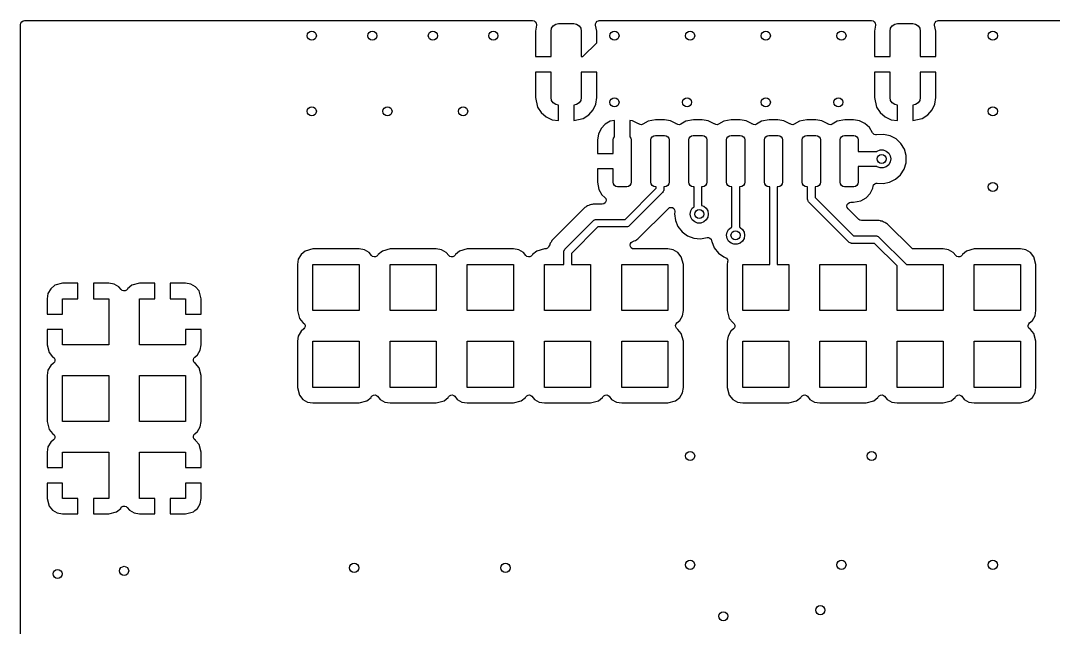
# Model space of a CAD drawing. Extents: x 5.33 to 7.67, y -5.07 to -3.13.
# Drawn here: x 5.33 to 6.673, y -3.92 to -3.13 of the extents above; entities that cross this region are included whole.
import ezdxf

# ---------------------------------------------------------------- set-up
doc = ezdxf.new("R2010")
doc.units = 0
doc.header["$MEASUREMENT"] = 0
doc.layers.add('BLACK', color=7, linetype='CONTINUOUS')

msp = doc.modelspace()

# ---------------------------------------------------------------- linework, layer by layer
at = {"layer": 'BLACK', "linetype": 'CONTINUOUS'}
for p, q in [((5.32996, -3.13496), (5.33034, -3.13305)), ((5.32996, -5.06504), (5.32996, -3.13496)), ((5.33034, -3.13305), (5.33143, -3.13143)), ((5.33143, -3.13143), (5.33305, -3.13034)), ((5.33305, -3.13034), (5.33496, -3.12996)), ((5.33496, -3.12996), (5.99587, -3.12996)), ((5.99587, -3.12996), (5.99779, -3.13034)), ((5.99779, -3.13034), (5.99941, -3.13143)), ((5.99941, -3.13143), (6.00049, -3.13305)), ((6.00082, -3.13567), (5.99968, -3.14365)), ((6.00049, -3.13305), (6.00087, -3.13496)), ((6.00087, -3.13496), (6.00082, -3.13567)), ((6.01984, -3.14354), (6.02059, -3.13978)), ((6.02059, -3.13978), (6.02273, -3.13658)), ((6.02273, -3.13658), (6.02592, -3.13445)), ((6.02592, -3.13445), (6.02969, -3.1337)), ((6.02969, -3.1337), (6.04937, -3.1337)), ((6.04937, -3.1337), (6.05314, -3.13445)), ((6.05314, -3.13445), (6.05633, -3.13658)), ((6.05633, -3.13658), (6.05846, -3.13978)), ((6.05846, -3.13978), (6.05921, -3.14354)), ((6.07769, -3.13407), (6.0784, -3.13226)), ((6.07772, -3.13602), (6.07769, -3.13407)), ((6.07938, -3.14365), (6.07772, -3.13602)), ((6.0784, -3.13226), (6.07975, -3.13085)), ((6.07975, -3.13085), (6.08154, -3.13007)), ((6.08154, -3.13007), (6.08261, -3.12996)), ((6.08261, -3.12996), (6.43682, -3.12996)), ((6.43682, -3.12996), (6.43873, -3.13034)), ((6.43873, -3.13034), (6.44035, -3.13143)), ((6.44035, -3.13143), (6.44144, -3.13305)), ((6.44177, -3.13567), (6.44062, -3.14365)), ((6.44144, -3.13305), (6.44182, -3.13496)), ((6.44182, -3.13496), (6.44177, -3.13567)), ((6.46079, -3.14354), (6.46154, -3.13978)), ((6.46154, -3.13978), (6.46367, -3.13658)), ((6.46367, -3.13658), (6.46686, -3.13445)), ((6.46686, -3.13445), (6.47063, -3.1337)), ((6.47063, -3.1337), (6.49031, -3.1337)), ((6.49031, -3.1337), (6.49408, -3.13445)), ((6.49408, -3.13445), (6.49727, -3.13658)), ((6.49727, -3.13658), (6.49941, -3.13978)), ((6.49941, -3.13978), (6.50016, -3.14354)), ((6.51863, -3.13407), (6.51934, -3.13226)), ((6.51866, -3.13602), (6.51863, -3.13407)), ((6.52032, -3.14365), (6.51866, -3.13602)), ((6.51934, -3.13226), (6.5207, -3.13085)), ((6.5207, -3.13085), (6.52249, -3.13007)), ((6.52249, -3.13007), (6.52355, -3.12996)), ((6.52355, -3.12996), (7.66504, -3.12996)), ((5.99968, -3.14365), (5.99968, -3.17681)), ((6.01984, -3.17681), (6.01984, -3.14354)), ((6.05921, -3.14354), (6.05921, -3.17681)), ((6.07938, -3.15867), (6.07938, -3.14365)), ((6.44062, -3.14365), (6.44062, -3.17681)), ((6.46079, -3.17681), (6.46079, -3.14354)), ((6.50016, -3.14354), (6.50016, -3.17681)), ((6.52032, -3.17681), (6.52032, -3.14365)), ((6.06124, -3.17681), (6.07938, -3.15867)), ((5.99968, -3.17681), (6.01984, -3.17681)), ((6.05921, -3.17681), (6.06124, -3.17681)), ((6.44062, -3.17681), (6.46079, -3.17681)), ((6.50016, -3.17681), (6.52032, -3.17681)), ((6.01984, -3.19689), (5.99968, -3.19689)), ((5.99968, -3.19689), (5.99968, -3.23005)), ((6.01984, -3.23016), (6.01984, -3.19689)), ((6.05921, -3.19689), (6.05921, -3.23016)), ((6.07938, -3.19689), (6.05921, -3.19689)), ((6.07938, -3.23005), (6.07938, -3.19689)), ((6.46079, -3.19689), (6.44062, -3.19689)), ((6.44062, -3.19689), (6.44062, -3.23005)), ((6.46079, -3.23016), (6.46079, -3.19689)), ((6.52032, -3.19689), (6.50016, -3.19689)), ((6.50016, -3.19689), (6.50016, -3.23016)), ((6.52032, -3.23005), (6.52032, -3.19689)), ((5.99968, -3.23005), (6.0024, -3.24257)), ((6.02059, -3.23392), (6.01984, -3.23016)), ((6.02273, -3.23712), (6.02059, -3.23392)), ((6.02592, -3.23925), (6.02273, -3.23712)), ((6.05633, -3.23712), (6.05314, -3.23925)), ((6.05846, -3.23392), (6.05633, -3.23712)), ((6.05921, -3.23016), (6.05846, -3.23392)), ((6.07816, -3.23854), (6.07938, -3.23005)), ((6.44062, -3.23005), (6.44334, -3.24257)), ((6.46154, -3.23392), (6.46079, -3.23016)), ((6.46367, -3.23712), (6.46154, -3.23392)), ((6.46686, -3.23925), (6.46367, -3.23712)), ((6.49727, -3.23712), (6.49408, -3.23925)), ((6.49941, -3.23392), (6.49727, -3.23712)), ((6.50016, -3.23016), (6.49941, -3.23392)), ((6.5191, -3.23854), (6.52032, -3.23005)), ((6.0024, -3.24257), (6.00703, -3.24977)), ((6.00703, -3.24977), (6.01351, -3.25539)), ((6.02949, -3.23996), (6.02592, -3.23925)), ((6.02949, -3.26012), (6.02949, -3.23996)), ((6.05314, -3.23925), (6.04957, -3.23996)), ((6.04957, -3.23996), (6.04957, -3.2601)), ((6.06899, -3.25281), (6.0746, -3.24633)), ((6.0746, -3.24633), (6.07816, -3.23854)), ((6.44334, -3.24257), (6.44798, -3.24977)), ((6.44798, -3.24977), (6.45445, -3.25539)), ((6.47043, -3.23996), (6.46686, -3.23925)), ((6.47043, -3.26012), (6.47043, -3.23996)), ((6.49408, -3.23925), (6.49051, -3.23996)), ((6.49051, -3.23996), (6.49051, -3.2601)), ((6.50993, -3.25281), (6.51554, -3.24633)), ((6.51554, -3.24633), (6.5191, -3.23854)), ((6.01351, -3.25539), (6.0213, -3.25895)), ((6.0213, -3.25895), (6.02949, -3.26012)), ((6.04957, -3.2601), (6.06178, -3.25744)), ((6.06178, -3.25744), (6.06899, -3.25281)), ((6.09697, -3.26099), (6.09021, -3.26489)), ((6.10232, -3.25998), (6.09697, -3.26099)), ((6.10232, -3.28107), (6.10232, -3.25998)), ((6.12591, -3.26035), (6.1224, -3.25982)), ((6.1224, -3.25982), (6.1224, -3.28107)), ((6.13294, -3.26373), (6.12591, -3.26035)), ((6.13349, -3.26425), (6.13294, -3.26373)), ((6.14618, -3.26099), (6.13939, -3.26491)), ((6.15574, -3.25918), (6.14618, -3.26099)), ((6.16741, -3.25918), (6.15574, -3.25918)), ((6.17512, -3.26035), (6.16741, -3.25918)), ((6.18215, -3.26373), (6.17512, -3.26035)), ((6.18271, -3.26425), (6.18215, -3.26373)), ((6.19539, -3.26099), (6.18861, -3.26491)), ((6.20495, -3.25918), (6.19539, -3.26099)), ((6.21662, -3.25918), (6.20495, -3.25918)), ((6.22434, -3.26035), (6.21662, -3.25918)), ((6.23136, -3.26373), (6.22434, -3.26035)), ((6.23192, -3.26425), (6.23136, -3.26373)), ((6.2446, -3.26099), (6.23782, -3.26491)), ((6.25416, -3.25918), (6.2446, -3.26099)), ((6.26584, -3.25918), (6.25416, -3.25918)), ((6.27355, -3.26035), (6.26584, -3.25918)), ((6.28057, -3.26373), (6.27355, -3.26035)), ((6.28113, -3.26425), (6.28057, -3.26373)), ((6.29382, -3.26099), (6.28703, -3.26491)), ((6.30338, -3.25918), (6.29382, -3.26099)), ((6.31505, -3.25918), (6.30338, -3.25918)), ((6.32276, -3.26035), (6.31505, -3.25918)), ((6.32979, -3.26373), (6.32276, -3.26035)), ((6.33034, -3.26425), (6.32979, -3.26373)), ((6.34303, -3.26099), (6.33624, -3.26491)), ((6.35259, -3.25918), (6.34303, -3.26099)), ((6.36426, -3.25918), (6.35259, -3.25918)), ((6.37197, -3.26035), (6.36426, -3.25918)), ((6.379, -3.26373), (6.37197, -3.26035)), ((6.37956, -3.26425), (6.379, -3.26373)), ((6.39224, -3.26099), (6.38546, -3.26491)), ((6.4018, -3.25918), (6.39224, -3.26099)), ((6.41347, -3.25918), (6.4018, -3.25918)), ((6.42119, -3.26035), (6.41347, -3.25918)), ((6.42821, -3.26373), (6.42119, -3.26035)), ((6.43393, -3.26903), (6.42821, -3.26373)), ((6.45445, -3.25539), (6.46225, -3.25895)), ((6.46225, -3.25895), (6.47043, -3.26012)), ((6.49051, -3.2601), (6.50272, -3.25744)), ((6.50272, -3.25744), (6.50993, -3.25281)), ((6.08491, -3.27061), (6.08153, -3.27763)), ((6.09021, -3.26489), (6.08491, -3.27061)), ((6.13385, -3.26455), (6.13349, -3.26425)), ((6.1356, -3.26541), (6.13385, -3.26455)), ((6.13755, -3.26554), (6.1356, -3.26541)), ((6.13939, -3.26491), (6.13755, -3.26554)), ((6.18306, -3.26455), (6.18271, -3.26425)), ((6.18481, -3.26541), (6.18306, -3.26455)), ((6.18676, -3.26554), (6.18481, -3.26541)), ((6.18861, -3.26491), (6.18676, -3.26554)), ((6.23227, -3.26455), (6.23192, -3.26425)), ((6.23402, -3.26541), (6.23227, -3.26455)), ((6.23597, -3.26554), (6.23402, -3.26541)), ((6.23782, -3.26491), (6.23597, -3.26554)), ((6.28149, -3.26455), (6.28113, -3.26425)), ((6.28324, -3.26541), (6.28149, -3.26455)), ((6.28518, -3.26554), (6.28324, -3.26541)), ((6.28703, -3.26491), (6.28518, -3.26554)), ((6.3307, -3.26455), (6.33034, -3.26425)), ((6.33245, -3.26541), (6.3307, -3.26455)), ((6.3344, -3.26554), (6.33245, -3.26541)), ((6.33624, -3.26491), (6.3344, -3.26554)), ((6.37991, -3.26455), (6.37956, -3.26425)), ((6.38166, -3.26541), (6.37991, -3.26455)), ((6.38361, -3.26554), (6.38166, -3.26541)), ((6.38546, -3.26491), (6.38361, -3.26554)), ((6.43807, -3.27621), (6.43393, -3.26903)), ((6.43867, -3.27703), (6.43807, -3.27621)), ((6.44022, -3.27821), (6.43867, -3.27703)), ((6.08153, -3.27763), (6.08036, -3.28535)), ((6.08036, -3.28535), (6.08036, -3.3028)), ((6.10055, -3.28528), (6.101, -3.28302)), ((6.10055, -3.3028), (6.10055, -3.28528)), ((6.101, -3.28302), (6.10228, -3.2811)), ((6.10228, -3.2811), (6.10232, -3.28107)), ((6.1224, -3.28107), (6.12244, -3.2811)), ((6.12244, -3.2811), (6.12372, -3.28302)), ((6.12372, -3.28302), (6.12417, -3.28528)), ((6.12417, -3.28528), (6.12417, -3.34039)), ((6.14976, -3.28528), (6.15021, -3.28302)), ((6.14976, -3.34039), (6.14976, -3.28528)), ((6.15021, -3.28302), (6.15149, -3.2811)), ((6.15149, -3.2811), (6.15341, -3.27982)), ((6.15341, -3.27982), (6.15567, -3.27937)), ((6.15567, -3.27937), (6.16748, -3.27937)), ((6.16748, -3.27937), (6.16974, -3.27982)), ((6.16974, -3.27982), (6.17166, -3.2811)), ((6.17166, -3.2811), (6.17294, -3.28302)), ((6.17294, -3.28302), (6.17339, -3.28528)), ((6.17339, -3.28528), (6.17339, -3.34039)), ((6.19898, -3.28528), (6.19943, -3.28302)), ((6.19898, -3.34039), (6.19898, -3.28528)), ((6.19943, -3.28302), (6.20071, -3.2811)), ((6.20071, -3.2811), (6.20262, -3.27982)), ((6.20262, -3.27982), (6.20488, -3.27937)), ((6.20488, -3.27937), (6.21669, -3.27937)), ((6.21669, -3.27937), (6.21895, -3.27982)), ((6.21895, -3.27982), (6.22087, -3.2811)), ((6.22087, -3.2811), (6.22215, -3.28302)), ((6.22215, -3.28302), (6.2226, -3.28528)), ((6.2226, -3.28528), (6.2226, -3.34039)), ((6.24819, -3.28528), (6.24864, -3.28302)), ((6.24819, -3.34039), (6.24819, -3.28528)), ((6.24864, -3.28302), (6.24992, -3.2811)), ((6.24992, -3.2811), (6.25183, -3.27982)), ((6.25183, -3.27982), (6.25409, -3.27937)), ((6.25409, -3.27937), (6.26591, -3.27937)), ((6.26591, -3.27937), (6.26817, -3.27982)), ((6.26817, -3.27982), (6.27008, -3.2811)), ((6.27008, -3.2811), (6.27136, -3.28302)), ((6.27136, -3.28302), (6.27181, -3.28528)), ((6.27181, -3.28528), (6.27181, -3.34039)), ((6.2974, -3.28528), (6.29785, -3.28302)), ((6.2974, -3.34039), (6.2974, -3.28528)), ((6.29785, -3.28302), (6.29913, -3.2811)), ((6.29913, -3.2811), (6.30105, -3.27982)), ((6.30105, -3.27982), (6.30331, -3.27937)), ((6.30331, -3.27937), (6.31512, -3.27937)), ((6.31512, -3.27937), (6.31738, -3.27982)), ((6.31738, -3.27982), (6.31929, -3.2811)), ((6.31929, -3.2811), (6.32057, -3.28302)), ((6.32057, -3.28302), (6.32102, -3.28528)), ((6.32102, -3.28528), (6.32102, -3.34039)), ((6.34661, -3.28528), (6.34706, -3.28302)), ((6.34661, -3.34039), (6.34661, -3.28528)), ((6.34706, -3.28302), (6.34834, -3.2811)), ((6.34834, -3.2811), (6.35026, -3.27982)), ((6.35026, -3.27982), (6.35252, -3.27937)), ((6.35252, -3.27937), (6.36433, -3.27937)), ((6.36433, -3.27937), (6.36659, -3.27982)), ((6.36659, -3.27982), (6.36851, -3.2811)), ((6.36851, -3.2811), (6.36979, -3.28302)), ((6.36979, -3.28302), (6.37024, -3.28528)), ((6.37024, -3.28528), (6.37024, -3.34039)), ((6.39583, -3.28528), (6.39628, -3.28302)), ((6.39583, -3.34039), (6.39583, -3.28528)), ((6.39628, -3.28302), (6.39756, -3.2811)), ((6.39756, -3.2811), (6.39947, -3.27982)), ((6.39947, -3.27982), (6.40173, -3.27937)), ((6.40173, -3.27937), (6.41354, -3.27937)), ((6.41354, -3.27937), (6.4158, -3.27982)), ((6.4158, -3.27982), (6.41772, -3.2811)), ((6.41772, -3.2811), (6.419, -3.28302)), ((6.419, -3.28302), (6.41945, -3.28528)), ((6.41945, -3.28528), (6.41945, -3.30016)), ((6.44211, -3.2787), (6.44022, -3.27821)), ((6.44298, -3.27858), (6.44211, -3.2787)), ((6.45235, -3.27802), (6.44298, -3.27861)), ((6.44298, -3.27861), (6.44298, -3.27858)), ((6.46086, -3.27983), (6.45235, -3.27802)), ((6.46858, -3.28386), (6.46086, -3.27983)), ((6.47492, -3.28982), (6.46858, -3.28386)), ((6.47943, -3.29726), (6.47492, -3.28982)), ((6.08036, -3.3028), (6.10055, -3.3028)), ((6.41945, -3.30016), (6.44363, -3.30016)), ((6.44363, -3.30016), (6.44409, -3.29977)), ((6.44409, -3.29977), (6.44795, -3.29837)), ((6.44795, -3.29837), (6.45205, -3.29837)), ((6.45205, -3.29837), (6.45591, -3.29977)), ((6.45591, -3.29977), (6.45905, -3.30241)), ((6.45905, -3.30241), (6.4611, -3.30596)), ((6.48177, -3.30565), (6.47943, -3.29726)), ((6.45905, -3.31759), (6.45591, -3.32023)), ((6.4611, -3.31404), (6.45905, -3.31759)), ((6.4611, -3.30596), (6.46181, -3.31)), ((6.46181, -3.31), (6.4611, -3.31404)), ((6.47916, -3.32335), (6.48168, -3.31502)), ((6.48168, -3.31502), (6.48177, -3.30565)), ((6.10055, -3.32287), (6.08036, -3.32287)), ((6.08036, -3.32287), (6.08036, -3.34032)), ((6.10055, -3.34039), (6.10055, -3.32287)), ((6.44363, -3.31984), (6.41945, -3.31984)), ((6.41945, -3.31984), (6.41945, -3.34039)), ((6.44409, -3.32023), (6.44363, -3.31984)), ((6.44795, -3.32163), (6.44409, -3.32023)), ((6.45205, -3.32163), (6.44795, -3.32163)), ((6.45591, -3.32023), (6.45205, -3.32163)), ((6.46803, -3.33652), (6.4745, -3.3307)), ((6.4745, -3.3307), (6.47916, -3.32335)), ((6.08036, -3.34032), (6.08217, -3.34988)), ((6.101, -3.34265), (6.10055, -3.34039)), ((6.10228, -3.34457), (6.101, -3.34265)), ((6.1042, -3.34585), (6.10228, -3.34457)), ((6.12244, -3.34457), (6.12053, -3.34585)), ((6.12372, -3.34265), (6.12244, -3.34457)), ((6.12417, -3.34039), (6.12372, -3.34265)), ((6.15021, -3.34265), (6.14976, -3.34039)), ((6.15149, -3.34457), (6.15021, -3.34265)), ((6.15341, -3.34585), (6.15149, -3.34457)), ((6.17166, -3.34457), (6.16974, -3.34585)), ((6.17294, -3.34265), (6.17166, -3.34457)), ((6.17339, -3.34039), (6.17294, -3.34265)), ((6.19943, -3.34265), (6.19898, -3.34039)), ((6.20071, -3.34457), (6.19943, -3.34265)), ((6.20262, -3.34585), (6.20071, -3.34457)), ((6.22087, -3.34457), (6.21895, -3.34585)), ((6.22215, -3.34265), (6.22087, -3.34457)), ((6.2226, -3.34039), (6.22215, -3.34265)), ((6.24864, -3.34265), (6.24819, -3.34039)), ((6.24992, -3.34457), (6.24864, -3.34265)), ((6.25183, -3.34585), (6.24992, -3.34457)), ((6.27008, -3.34457), (6.26817, -3.34585)), ((6.27136, -3.34265), (6.27008, -3.34457)), ((6.27181, -3.34039), (6.27136, -3.34265)), ((6.29785, -3.34265), (6.2974, -3.34039)), ((6.29913, -3.34457), (6.29785, -3.34265)), ((6.30105, -3.34585), (6.29913, -3.34457)), ((6.31929, -3.34457), (6.31738, -3.34585)), ((6.32057, -3.34265), (6.31929, -3.34457)), ((6.32102, -3.34039), (6.32057, -3.34265)), ((6.34706, -3.34265), (6.34661, -3.34039)), ((6.34834, -3.34457), (6.34706, -3.34265)), ((6.35026, -3.34585), (6.34834, -3.34457)), ((6.36851, -3.34457), (6.36659, -3.34585)), ((6.36979, -3.34265), (6.36851, -3.34457)), ((6.37024, -3.34039), (6.36979, -3.34265)), ((6.39628, -3.34265), (6.39583, -3.34039)), ((6.39756, -3.34457), (6.39628, -3.34265)), ((6.39947, -3.34585), (6.39756, -3.34457)), ((6.41772, -3.34457), (6.4158, -3.34585)), ((6.419, -3.34265), (6.41772, -3.34457)), ((6.41945, -3.34039), (6.419, -3.34265)), ((6.43883, -3.34564), (6.4395, -3.3438)), ((6.4395, -3.3438), (6.44081, -3.34236)), ((6.44081, -3.34236), (6.44258, -3.34153)), ((6.44258, -3.34153), (6.4442, -3.3414)), ((6.4442, -3.3414), (6.45168, -3.34203)), ((6.45168, -3.34203), (6.46023, -3.3404)), ((6.46023, -3.3404), (6.46803, -3.33652)), ((6.08217, -3.34988), (6.08607, -3.35664)), ((6.08607, -3.35664), (6.08986, -3.36015)), ((6.10646, -3.3463), (6.1042, -3.34585)), ((6.11827, -3.3463), (6.10646, -3.3463)), ((6.11607, -3.38878), (6.15665, -3.3482)), ((6.12053, -3.34585), (6.11827, -3.3463)), ((6.16505, -3.35372), (6.12159, -3.39718)), ((6.15567, -3.3463), (6.15341, -3.34585)), ((6.15665, -3.3463), (6.15567, -3.3463)), ((6.15665, -3.3482), (6.15665, -3.3463)), ((6.16564, -3.35265), (6.16505, -3.35372)), ((6.16629, -3.35163), (6.16564, -3.35265)), ((6.16633, -3.35138), (6.16629, -3.35163)), ((6.16638, -3.35128), (6.16633, -3.35138)), ((6.1665, -3.35024), (6.16637, -3.3511)), ((6.16637, -3.3511), (6.16638, -3.35128)), ((6.16748, -3.3463), (6.1665, -3.3463)), ((6.1665, -3.3463), (6.1665, -3.35024)), ((6.16974, -3.34585), (6.16748, -3.3463)), ((6.20488, -3.3463), (6.20262, -3.34585)), ((6.20587, -3.3463), (6.20488, -3.3463)), ((6.20587, -3.37235), (6.20587, -3.3463)), ((6.21669, -3.3463), (6.21571, -3.3463)), ((6.21571, -3.3463), (6.21571, -3.37064)), ((6.21895, -3.34585), (6.21669, -3.3463)), ((6.25409, -3.3463), (6.25183, -3.34585)), ((6.25508, -3.3463), (6.25409, -3.3463)), ((6.25508, -3.3988), (6.25508, -3.3463)), ((6.26591, -3.3463), (6.26492, -3.3463)), ((6.26492, -3.3463), (6.26492, -3.39892)), ((6.26817, -3.34585), (6.26591, -3.3463)), ((6.30331, -3.3463), (6.30105, -3.34585)), ((6.30429, -3.3463), (6.30331, -3.3463)), ((6.30429, -3.44756), (6.30429, -3.3463)), ((6.31512, -3.3463), (6.31413, -3.3463)), ((6.31413, -3.3463), (6.31413, -3.44756)), ((6.31738, -3.34585), (6.31512, -3.3463)), ((6.35252, -3.3463), (6.35026, -3.34585)), ((6.3535, -3.3463), (6.35252, -3.3463)), ((6.3535, -3.36236), (6.3535, -3.3463)), ((6.36433, -3.3463), (6.36335, -3.3463)), ((6.36335, -3.3463), (6.36335, -3.36032)), ((6.36659, -3.34585), (6.36433, -3.3463)), ((6.40173, -3.3463), (6.39947, -3.34585)), ((6.41354, -3.3463), (6.40173, -3.3463)), ((6.4158, -3.34585), (6.41354, -3.3463)), ((6.42979, -3.36078), (6.43509, -3.35506)), ((6.43509, -3.35506), (6.43847, -3.34804)), ((6.43847, -3.34804), (6.43883, -3.34564)), ((6.0673, -3.37125), (6.06602, -3.37219)), ((6.06881, -3.37076), (6.0673, -3.37125)), ((6.06954, -3.37046), (6.06881, -3.37076)), ((6.07096, -3.36974), (6.06954, -3.37046)), ((6.07253, -3.36949), (6.07096, -3.36974)), ((6.07329, -3.36931), (6.07253, -3.36949)), ((6.0748, -3.36882), (6.07329, -3.36931)), ((6.08646, -3.36882), (6.0748, -3.36882)), ((6.08855, -3.36836), (6.08646, -3.36882)), ((6.09013, -3.36722), (6.08855, -3.36836)), ((6.08986, -3.36015), (6.09101, -3.36173)), ((6.09115, -3.36556), (6.09013, -3.36722)), ((6.09101, -3.36173), (6.09146, -3.36363)), ((6.09146, -3.36363), (6.09115, -3.36556)), ((6.21571, -3.37064), (6.2185, -3.37166)), ((6.35385, -3.36353), (6.3535, -3.36236)), ((6.3541, -3.36471), (6.35385, -3.36353)), ((6.35425, -3.36491), (6.3541, -3.36471)), ((6.35428, -3.36502), (6.35425, -3.36491)), ((6.35442, -3.36514), (6.35428, -3.36502)), ((6.35495, -3.36584), (6.35442, -3.36514)), ((6.40778, -3.41868), (6.35495, -3.36584)), ((6.36335, -3.36032), (6.4133, -3.41028)), ((6.40481, -3.37149), (6.40519, -3.36957)), ((6.40519, -3.3734), (6.40481, -3.37149)), ((6.40519, -3.36957), (6.40627, -3.36795)), ((6.40627, -3.36795), (6.40789, -3.36687)), ((6.40789, -3.36687), (6.40981, -3.36649)), ((6.40981, -3.36649), (6.41347, -3.36649)), ((6.41347, -3.36649), (6.42303, -3.36468)), ((6.42303, -3.36468), (6.42979, -3.36078)), ((6.06393, -3.37332), (6.02096, -3.41629)), ((6.06535, -3.3726), (6.06393, -3.37332)), ((6.06602, -3.37219), (6.06535, -3.3726)), ((6.13292, -3.41408), (6.17245, -3.37455)), ((6.17245, -3.37455), (6.17407, -3.37346)), ((6.17407, -3.37346), (6.17599, -3.37308)), ((6.17599, -3.37308), (6.1779, -3.37346)), ((6.1779, -3.37346), (6.17952, -3.37455)), ((6.17952, -3.37455), (6.18061, -3.37617)), ((6.18093, -3.37881), (6.18053, -3.38155)), ((6.18053, -3.38155), (6.18162, -3.39019)), ((6.18061, -3.37617), (6.18099, -3.37808)), ((6.18099, -3.37808), (6.18093, -3.37881)), ((6.20079, -3.38189), (6.2015, -3.37785)), ((6.2015, -3.38593), (6.20079, -3.38189)), ((6.2015, -3.37785), (6.20355, -3.3743)), ((6.20355, -3.3743), (6.20587, -3.37235)), ((6.2185, -3.37166), (6.22165, -3.3743)), ((6.22165, -3.3743), (6.2237, -3.37785)), ((6.2237, -3.37785), (6.22441, -3.38189)), ((6.22441, -3.38189), (6.2237, -3.38593)), ((6.40627, -3.37502), (6.40519, -3.3734)), ((6.4201, -3.38885), (6.40627, -3.37502)), ((6.03786, -3.42762), (6.07526, -3.39022)), ((6.07526, -3.39022), (6.07596, -3.3897)), ((6.07596, -3.3897), (6.07608, -3.38956)), ((6.07608, -3.38956), (6.07619, -3.38953)), ((6.07619, -3.38953), (6.07639, -3.38938)), ((6.07639, -3.38938), (6.07758, -3.38912)), ((6.07758, -3.38912), (6.07874, -3.38878)), ((6.07874, -3.38878), (6.11607, -3.38878)), ((6.11927, -3.39828), (6.11811, -3.39862)), ((6.12046, -3.39803), (6.11927, -3.39828)), ((6.12066, -3.39787), (6.12046, -3.39803)), ((6.12077, -3.39784), (6.12066, -3.39787)), ((6.12089, -3.3977), (6.12077, -3.39784)), ((6.12159, -3.39718), (6.12089, -3.3977)), ((6.18162, -3.39019), (6.18499, -3.39821)), ((6.18499, -3.39821), (6.1904, -3.40504)), ((6.20355, -3.38948), (6.2015, -3.38593)), ((6.20669, -3.39212), (6.20355, -3.38948)), ((6.21055, -3.39352), (6.20669, -3.39212)), ((6.21465, -3.39352), (6.21055, -3.39352)), ((6.2185, -3.39212), (6.21465, -3.39352)), ((6.22165, -3.38948), (6.2185, -3.39212)), ((6.2237, -3.38593), (6.22165, -3.38948)), ((6.42172, -3.38993), (6.4201, -3.38885)), ((6.42364, -3.39031), (6.42172, -3.38993)), ((6.4467, -3.39031), (6.42364, -3.39031)), ((6.44821, -3.39081), (6.4467, -3.39031)), ((6.44897, -3.39099), (6.44821, -3.39081)), ((6.45054, -3.39124), (6.44897, -3.39099)), ((6.45196, -3.39196), (6.45054, -3.39124)), ((6.45268, -3.39226), (6.45196, -3.39196)), ((6.45419, -3.39275), (6.45268, -3.39226)), ((6.45548, -3.39368), (6.45419, -3.39275)), ((6.45615, -3.39409), (6.45548, -3.39368)), ((6.45756, -3.39482), (6.45615, -3.39409)), ((6.48857, -3.42583), (6.45756, -3.39482)), ((6.08078, -3.39862), (6.04626, -3.43314)), ((6.11811, -3.39862), (6.08078, -3.39862)), ((6.1904, -3.40504), (6.19744, -3.41015)), ((6.19744, -3.41015), (6.2056, -3.41319)), ((6.24803, -3.40945), (6.24874, -3.40541)), ((6.24874, -3.41349), (6.24803, -3.40945)), ((6.24874, -3.40541), (6.25079, -3.40186)), ((6.25079, -3.40186), (6.25394, -3.39922)), ((6.25394, -3.39922), (6.25508, -3.3988)), ((6.26492, -3.39892), (6.26575, -3.39922)), ((6.26575, -3.39922), (6.26889, -3.40186)), ((6.26889, -3.40186), (6.27094, -3.40541)), ((6.27094, -3.40541), (6.27165, -3.40945)), ((6.27165, -3.40945), (6.27094, -3.41349)), ((6.4133, -3.41028), (6.44276, -3.41028)), ((6.44276, -3.41028), (6.44362, -3.4104)), ((6.44362, -3.4104), (6.4438, -3.41039)), ((6.4438, -3.41039), (6.4439, -3.41044)), ((6.4439, -3.41044), (6.44415, -3.41048)), ((6.44415, -3.41048), (6.44517, -3.41114)), ((6.44517, -3.41114), (6.44624, -3.41172)), ((6.44624, -3.41172), (6.48208, -3.44756)), ((6.01674, -3.4249), (6.01542, -3.42633)), ((6.01719, -3.42369), (6.01674, -3.4249)), ((6.0181, -3.4219), (6.01719, -3.42369)), ((6.0184, -3.42118), (6.0181, -3.4219)), ((6.01889, -3.41967), (6.0184, -3.42118)), ((6.01983, -3.41838), (6.01889, -3.41967)), ((6.02024, -3.41771), (6.01983, -3.41838)), ((6.02096, -3.41629), (6.02024, -3.41771)), ((6.12282, -3.42229), (6.1232, -3.42038)), ((6.1232, -3.4242), (6.12282, -3.42229)), ((6.1232, -3.42038), (6.12429, -3.41875)), ((6.12429, -3.42583), (6.1232, -3.4242)), ((6.12429, -3.41875), (6.12555, -3.41783)), ((6.12555, -3.41783), (6.12731, -3.41694)), ((6.12731, -3.41694), (6.12804, -3.41664)), ((6.12804, -3.41664), (6.12955, -3.41615)), ((6.12955, -3.41615), (6.13083, -3.41521)), ((6.13083, -3.41521), (6.1315, -3.4148)), ((6.1315, -3.4148), (6.13292, -3.41408)), ((6.2056, -3.41319), (6.21428, -3.41392)), ((6.21428, -3.41392), (6.22282, -3.41229)), ((6.22282, -3.41229), (6.22477, -3.4123)), ((6.22477, -3.4123), (6.22657, -3.41306)), ((6.22657, -3.41306), (6.22793, -3.41445)), ((6.22793, -3.41445), (6.22867, -3.41626)), ((6.22867, -3.41626), (6.22872, -3.41657)), ((6.22872, -3.41657), (6.22886, -3.41775)), ((6.22886, -3.41775), (6.23224, -3.42577)), ((6.25079, -3.41704), (6.24874, -3.41349)), ((6.25394, -3.41968), (6.25079, -3.41704)), ((6.25779, -3.42108), (6.25394, -3.41968)), ((6.26189, -3.42108), (6.25779, -3.42108)), ((6.26575, -3.41968), (6.26189, -3.42108)), ((6.26889, -3.41704), (6.26575, -3.41968)), ((6.27094, -3.41349), (6.26889, -3.41704)), ((6.40884, -3.41926), (6.40778, -3.41868)), ((6.40986, -3.41992), (6.40884, -3.41926)), ((6.41011, -3.41995), (6.40986, -3.41992)), ((6.41021, -3.42001), (6.41011, -3.41995)), ((6.41039, -3.41999), (6.41021, -3.42001)), ((6.41126, -3.42012), (6.41039, -3.41999)), ((6.44072, -3.42012), (6.41126, -3.42012)), ((6.47, -3.4494), (6.44072, -3.42012)), ((5.69463, -3.43453), (5.69111, -3.44063)), ((5.70002, -3.43001), (5.69463, -3.43453)), ((5.71016, -3.42729), (5.70002, -3.43001)), ((5.77015, -3.42729), (5.71016, -3.42729)), ((5.77709, -3.42851), (5.77015, -3.42729)), ((5.78319, -3.43203), (5.77709, -3.42851)), ((5.78646, -3.43594), (5.78319, -3.43203)), ((5.78779, -3.43705), (5.78646, -3.43594)), ((5.78964, -3.43768), (5.78779, -3.43705)), ((5.79159, -3.43755), (5.78964, -3.43768)), ((5.79334, -3.43669), (5.79159, -3.43755)), ((5.79462, -3.43522), (5.79334, -3.43669)), ((5.79502, -3.43453), (5.79462, -3.43522)), ((5.80042, -3.43001), (5.79502, -3.43453)), ((5.81056, -3.42729), (5.80042, -3.43001)), ((5.87055, -3.42729), (5.81056, -3.42729)), ((5.87748, -3.42851), (5.87055, -3.42729)), ((5.88358, -3.43203), (5.87748, -3.42851)), ((5.88686, -3.43594), (5.88358, -3.43203)), ((5.88819, -3.43705), (5.88686, -3.43594)), ((5.89003, -3.43768), (5.88819, -3.43705)), ((5.89198, -3.43755), (5.89003, -3.43768)), ((5.89373, -3.43669), (5.89198, -3.43755)), ((5.89502, -3.43522), (5.89373, -3.43669)), ((5.89542, -3.43453), (5.89502, -3.43522)), ((5.90081, -3.43001), (5.89542, -3.43453)), ((5.91095, -3.42729), (5.90081, -3.43001)), ((5.97094, -3.42729), (5.91095, -3.42729)), ((5.97788, -3.42851), (5.97094, -3.42729)), ((5.98397, -3.43203), (5.97788, -3.42851)), ((5.98725, -3.43594), (5.98397, -3.43203)), ((5.98858, -3.43705), (5.98725, -3.43594)), ((5.99043, -3.43768), (5.98858, -3.43705)), ((5.99238, -3.43755), (5.99043, -3.43768)), ((5.99412, -3.43669), (5.99238, -3.43755)), ((5.99541, -3.43522), (5.99412, -3.43669)), ((5.99581, -3.43453), (5.99541, -3.43522)), ((6.0012, -3.43001), (5.99581, -3.43453)), ((6.01134, -3.42729), (6.0012, -3.43001)), ((6.01248, -3.42729), (6.01134, -3.42729)), ((6.01365, -3.42715), (6.01248, -3.42729)), ((6.01542, -3.42633), (6.01365, -3.42715)), ((6.03642, -3.4311), (6.03654, -3.43023)), ((6.03642, -3.44756), (6.03642, -3.4311)), ((6.03653, -3.43005), (6.03658, -3.42996)), ((6.03654, -3.43023), (6.03653, -3.43005)), ((6.03658, -3.42996), (6.03662, -3.4297)), ((6.03662, -3.4297), (6.03728, -3.42869)), ((6.03728, -3.42869), (6.03786, -3.42762)), ((6.04626, -3.43314), (6.04626, -3.44756)), ((6.12591, -3.42691), (6.12429, -3.42583)), ((6.12782, -3.42729), (6.12591, -3.42691)), ((6.17173, -3.42729), (6.12782, -3.42729)), ((6.17866, -3.42851), (6.17173, -3.42729)), ((6.18476, -3.43203), (6.17866, -3.42851)), ((6.18928, -3.43742), (6.18476, -3.43203)), ((6.192, -3.44756), (6.18928, -3.43742)), ((6.23224, -3.42577), (6.23765, -3.4326)), ((6.23765, -3.4326), (6.24469, -3.43771)), ((6.24469, -3.43771), (6.24641, -3.43835)), ((6.24641, -3.43835), (6.24807, -3.43938)), ((6.49019, -3.42691), (6.48857, -3.42583)), ((6.49211, -3.42729), (6.49019, -3.42691)), ((6.53, -3.42729), (6.49211, -3.42729)), ((6.53693, -3.42851), (6.53, -3.42729)), ((6.54303, -3.43203), (6.53693, -3.42851)), ((6.54631, -3.43594), (6.54303, -3.43203)), ((6.54764, -3.43705), (6.54631, -3.43594)), ((6.54948, -3.43768), (6.54764, -3.43705)), ((6.55143, -3.43755), (6.54948, -3.43768)), ((6.55318, -3.43669), (6.55143, -3.43755)), ((6.55447, -3.43522), (6.55318, -3.43669)), ((6.55487, -3.43453), (6.55447, -3.43522)), ((6.56026, -3.43001), (6.55487, -3.43453)), ((6.5704, -3.42729), (6.56026, -3.43001)), ((6.63039, -3.42729), (6.5704, -3.42729)), ((6.63733, -3.42851), (6.63039, -3.42729)), ((6.64342, -3.43203), (6.63733, -3.42851)), ((6.64795, -3.43742), (6.64342, -3.43203)), ((6.65066, -3.44756), (6.64795, -3.43742)), ((5.69111, -3.44063), (5.68989, -3.44756)), ((5.68989, -3.44756), (5.68989, -3.50755)), ((5.71016, -3.50756), (5.71016, -3.44756)), ((5.71016, -3.44756), (5.77016, -3.44756)), ((5.77016, -3.44756), (5.77016, -3.50756)), ((5.81055, -3.50756), (5.81055, -3.44756)), ((5.81055, -3.44756), (5.87055, -3.44756)), ((5.87055, -3.44756), (5.87055, -3.50756)), ((5.91094, -3.50756), (5.91094, -3.44756)), ((5.91094, -3.44756), (5.97094, -3.44756)), ((5.97094, -3.44756), (5.97094, -3.50756)), ((6.01134, -3.50756), (6.01134, -3.44756)), ((6.01134, -3.44756), (6.03642, -3.44756)), ((6.04626, -3.44756), (6.07134, -3.44756)), ((6.07134, -3.44756), (6.07134, -3.50756)), ((6.11173, -3.50756), (6.11173, -3.44756)), ((6.11173, -3.44756), (6.17173, -3.44756)), ((6.17173, -3.44756), (6.17173, -3.50756)), ((6.192, -3.50756), (6.192, -3.44756)), ((6.24807, -3.43938), (6.24921, -3.44096)), ((6.24959, -3.44391), (6.24894, -3.44756)), ((6.24894, -3.44756), (6.24894, -3.50755)), ((6.24921, -3.44096), (6.24966, -3.44286)), ((6.24966, -3.44286), (6.24959, -3.44391)), ((6.26921, -3.50756), (6.26921, -3.44756)), ((6.26921, -3.44756), (6.30429, -3.44756)), ((6.31413, -3.44756), (6.32921, -3.44756)), ((6.32921, -3.44756), (6.32921, -3.50756)), ((6.36961, -3.50756), (6.36961, -3.44756)), ((6.36961, -3.44756), (6.42961, -3.44756)), ((6.42961, -3.44756), (6.42961, -3.50756)), ((6.47, -3.50756), (6.47, -3.4494)), ((6.48208, -3.44756), (6.53, -3.44756)), ((6.53, -3.44756), (6.53, -3.50756)), ((6.57039, -3.50756), (6.57039, -3.44756)), ((6.57039, -3.44756), (6.63039, -3.44756)), ((6.63039, -3.44756), (6.63039, -3.50756)), ((6.65066, -3.50756), (6.65066, -3.44756)), ((5.36904, -3.47902), (5.36552, -3.48511)), ((5.37443, -3.4745), (5.36904, -3.47902)), ((5.38457, -3.47178), (5.37443, -3.4745)), ((5.40453, -3.47178), (5.38457, -3.47178)), ((5.40453, -3.49205), (5.40453, -3.47178)), ((5.44456, -3.47178), (5.42461, -3.47178)), ((5.42461, -3.47178), (5.42461, -3.49205)), ((5.4515, -3.473), (5.44456, -3.47178)), ((5.4576, -3.47652), (5.4515, -3.473)), ((5.46064, -3.48015), (5.4576, -3.47652)), ((5.46904, -3.47902), (5.4688, -3.47943)), ((5.47443, -3.4745), (5.46904, -3.47902)), ((5.48457, -3.47178), (5.47443, -3.4745)), ((5.50453, -3.47178), (5.48457, -3.47178)), ((5.50453, -3.49205), (5.50453, -3.47178)), ((5.52461, -3.47178), (5.52461, -3.49205)), ((5.54456, -3.47178), (5.52461, -3.47178)), ((5.5515, -3.473), (5.54456, -3.47178)), ((5.5576, -3.47652), (5.5515, -3.473)), ((5.56212, -3.48191), (5.5576, -3.47652)), ((5.36552, -3.48511), (5.3643, -3.49205)), ((5.3643, -3.49205), (5.3643, -3.51201)), ((5.38457, -3.49205), (5.40453, -3.49205)), ((5.38457, -3.51201), (5.38457, -3.49205)), ((5.42461, -3.49205), (5.44457, -3.49205)), ((5.44457, -3.49205), (5.44457, -3.55205)), ((5.46197, -3.48127), (5.46064, -3.48015)), ((5.46382, -3.48189), (5.46197, -3.48127)), ((5.46576, -3.48176), (5.46382, -3.48189)), ((5.46751, -3.4809), (5.46576, -3.48176)), ((5.4688, -3.47943), (5.46751, -3.4809)), ((5.48457, -3.55205), (5.48457, -3.49205)), ((5.48457, -3.49205), (5.50453, -3.49205)), ((5.52461, -3.49205), (5.54457, -3.49205)), ((5.54457, -3.49205), (5.54457, -3.51201)), ((5.56484, -3.49205), (5.56212, -3.48191)), ((5.56484, -3.51201), (5.56484, -3.49205)), ((5.3643, -3.51201), (5.38457, -3.51201)), ((5.54457, -3.51201), (5.56484, -3.51201)), ((5.68989, -3.50755), (5.69261, -3.51769)), ((5.69261, -3.51769), (5.69713, -3.52309)), ((5.77016, -3.50756), (5.71016, -3.50756)), ((5.87055, -3.50756), (5.81055, -3.50756)), ((5.97094, -3.50756), (5.91094, -3.50756)), ((6.07134, -3.50756), (6.01134, -3.50756)), ((6.17173, -3.50756), (6.11173, -3.50756)), ((6.18726, -3.52059), (6.19078, -3.51449)), ((6.19078, -3.51449), (6.192, -3.50756)), ((6.24894, -3.50755), (6.25166, -3.51769)), ((6.25166, -3.51769), (6.25618, -3.52309)), ((6.32921, -3.50756), (6.26921, -3.50756)), ((6.42961, -3.50756), (6.36961, -3.50756)), ((6.53, -3.50756), (6.47, -3.50756)), ((6.63039, -3.50756), (6.57039, -3.50756)), ((6.64592, -3.52059), (6.64944, -3.51449)), ((6.64944, -3.51449), (6.65066, -3.50756)), ((5.38457, -3.53209), (5.3643, -3.53209)), ((5.3643, -3.53209), (5.3643, -3.55204)), ((5.38457, -3.55205), (5.38457, -3.53209)), ((5.56484, -3.53209), (5.54457, -3.53209)), ((5.54457, -3.53209), (5.54457, -3.55205)), ((5.56484, -3.55204), (5.56484, -3.53209)), ((5.69826, -3.53149), (5.69463, -3.53453)), ((5.69713, -3.52309), (5.69755, -3.52333)), ((5.69755, -3.52333), (5.69901, -3.52461)), ((5.69938, -3.53016), (5.69826, -3.53149)), ((5.69901, -3.52461), (5.69987, -3.52636)), ((5.7, -3.52831), (5.69938, -3.53016)), ((5.69987, -3.52636), (5.7, -3.52831)), ((6.18189, -3.52681), (6.18251, -3.52496)), ((6.18201, -3.52876), (6.18189, -3.52681)), ((6.18288, -3.53051), (6.18201, -3.52876)), ((6.18251, -3.52496), (6.18363, -3.52363)), ((6.18434, -3.53179), (6.18288, -3.53051)), ((6.18363, -3.52363), (6.18726, -3.52059)), ((6.18476, -3.53203), (6.18434, -3.53179)), ((6.18928, -3.53742), (6.18476, -3.53203)), ((6.25731, -3.53149), (6.25369, -3.53453)), ((6.25618, -3.52309), (6.2566, -3.52333)), ((6.2566, -3.52333), (6.25807, -3.52461)), ((6.25843, -3.53016), (6.25731, -3.53149)), ((6.25807, -3.52461), (6.25893, -3.52636)), ((6.25906, -3.52831), (6.25843, -3.53016)), ((6.25893, -3.52636), (6.25906, -3.52831)), ((6.64055, -3.52681), (6.64118, -3.52496)), ((6.64068, -3.52876), (6.64055, -3.52681)), ((6.64154, -3.53051), (6.64068, -3.52876)), ((6.64118, -3.52496), (6.64229, -3.52363)), ((6.64301, -3.53179), (6.64154, -3.53051)), ((6.64229, -3.52363), (6.64592, -3.52059)), ((6.64342, -3.53203), (6.64301, -3.53179)), ((6.64795, -3.53742), (6.64342, -3.53203)), ((5.69111, -3.54063), (5.68989, -3.54756)), ((5.69463, -3.53453), (5.69111, -3.54063)), ((6.192, -3.54756), (6.18928, -3.53742)), ((6.25017, -3.54063), (6.24894, -3.54756)), ((6.25369, -3.53453), (6.25017, -3.54063)), ((6.65066, -3.54756), (6.64795, -3.53742)), ((5.3643, -3.55204), (5.36702, -3.56218)), ((5.44457, -3.55205), (5.38457, -3.55205)), ((5.54457, -3.55205), (5.48457, -3.55205)), ((5.56009, -3.56508), (5.56361, -3.55898)), ((5.56361, -3.55898), (5.56484, -3.55204)), ((5.68989, -3.54756), (5.68989, -3.60755)), ((5.71016, -3.60756), (5.71016, -3.54756)), ((5.71016, -3.54756), (5.77016, -3.54756)), ((5.77016, -3.54756), (5.77016, -3.60756)), ((5.81055, -3.60756), (5.81055, -3.54756)), ((5.81055, -3.54756), (5.87055, -3.54756)), ((5.87055, -3.54756), (5.87055, -3.60756)), ((5.91094, -3.60756), (5.91094, -3.54756)), ((5.91094, -3.54756), (5.97094, -3.54756)), ((5.97094, -3.54756), (5.97094, -3.60756)), ((6.01134, -3.60756), (6.01134, -3.54756)), ((6.01134, -3.54756), (6.07134, -3.54756)), ((6.07134, -3.54756), (6.07134, -3.60756)), ((6.11173, -3.60756), (6.11173, -3.54756)), ((6.11173, -3.54756), (6.17173, -3.54756)), ((6.17173, -3.54756), (6.17173, -3.60756)), ((6.192, -3.60756), (6.192, -3.54756)), ((6.24894, -3.54756), (6.24894, -3.60755)), ((6.26921, -3.60756), (6.26921, -3.54756)), ((6.26921, -3.54756), (6.32921, -3.54756)), ((6.32921, -3.54756), (6.32921, -3.60756)), ((6.36961, -3.60756), (6.36961, -3.54756)), ((6.36961, -3.54756), (6.42961, -3.54756)), ((6.42961, -3.54756), (6.42961, -3.60756)), ((6.47, -3.60756), (6.47, -3.54756)), ((6.47, -3.54756), (6.53, -3.54756)), ((6.53, -3.54756), (6.53, -3.60756)), ((6.57039, -3.60756), (6.57039, -3.54756)), ((6.57039, -3.54756), (6.63039, -3.54756)), ((6.63039, -3.54756), (6.63039, -3.60756)), ((6.65066, -3.60756), (6.65066, -3.54756)), ((5.36702, -3.56218), (5.37154, -3.56757)), ((5.37154, -3.56757), (5.37195, -3.56781)), ((5.37195, -3.56781), (5.37342, -3.5691)), ((5.37342, -3.5691), (5.37428, -3.57085)), ((5.37441, -3.5728), (5.37378, -3.57464)), ((5.37428, -3.57085), (5.37441, -3.5728)), ((5.55472, -3.5713), (5.55535, -3.56945)), ((5.55485, -3.57324), (5.55472, -3.5713)), ((5.55535, -3.56945), (5.55647, -3.56812)), ((5.55647, -3.56812), (5.56009, -3.56508)), ((5.36552, -3.58511), (5.3643, -3.59205)), ((5.36904, -3.57902), (5.36552, -3.58511)), ((5.37267, -3.57597), (5.36904, -3.57902)), ((5.37378, -3.57464), (5.37267, -3.57597)), ((5.55571, -3.57499), (5.55485, -3.57324)), ((5.55718, -3.57628), (5.55571, -3.57499)), ((5.5576, -3.57652), (5.55718, -3.57628)), ((5.56212, -3.58191), (5.5576, -3.57652)), ((5.56484, -3.59205), (5.56212, -3.58191)), ((5.3643, -3.59205), (5.3643, -3.65204)), ((5.38457, -3.65205), (5.38457, -3.59205)), ((5.38457, -3.59205), (5.44457, -3.59205)), ((5.44457, -3.59205), (5.44457, -3.65205)), ((5.48457, -3.65205), (5.48457, -3.59205)), ((5.48457, -3.59205), (5.54457, -3.59205)), ((5.54457, -3.59205), (5.54457, -3.65205)), ((5.56484, -3.65204), (5.56484, -3.59205)), ((5.68989, -3.60755), (5.69261, -3.61769)), ((5.77016, -3.60756), (5.71016, -3.60756)), ((5.87055, -3.60756), (5.81055, -3.60756)), ((5.97094, -3.60756), (5.91094, -3.60756)), ((6.07134, -3.60756), (6.01134, -3.60756)), ((6.17173, -3.60756), (6.11173, -3.60756)), ((6.19078, -3.61449), (6.192, -3.60756)), ((6.24894, -3.60755), (6.25166, -3.61769)), ((6.32921, -3.60756), (6.26921, -3.60756)), ((6.42961, -3.60756), (6.36961, -3.60756)), ((6.53, -3.60756), (6.47, -3.60756)), ((6.63039, -3.60756), (6.57039, -3.60756)), ((6.64944, -3.61449), (6.65066, -3.60756)), ((5.69261, -3.61769), (5.69713, -3.62309)), ((5.69713, -3.62309), (5.70323, -3.62661)), ((5.70323, -3.62661), (5.71016, -3.62783)), ((5.77015, -3.62783), (5.78029, -3.62511)), ((5.78029, -3.62511), (5.78568, -3.62059)), ((5.78568, -3.62059), (5.78608, -3.61989)), ((5.78608, -3.61989), (5.78737, -3.61843)), ((5.78737, -3.61843), (5.78912, -3.61756)), ((5.78912, -3.61756), (5.79107, -3.61744)), ((5.79107, -3.61744), (5.79291, -3.61806)), ((5.79291, -3.61806), (5.79425, -3.61918)), ((5.79425, -3.61918), (5.79752, -3.62309)), ((5.79752, -3.62309), (5.80362, -3.62661)), ((5.80362, -3.62661), (5.81055, -3.62783)), ((5.87055, -3.62783), (5.88069, -3.62511)), ((5.88069, -3.62511), (5.88608, -3.62059)), ((5.88608, -3.62059), (5.88648, -3.61989)), ((5.88648, -3.61989), (5.88776, -3.61843)), ((5.88776, -3.61843), (5.88951, -3.61756)), ((5.88951, -3.61756), (5.89146, -3.61744)), ((5.89146, -3.61744), (5.89331, -3.61806)), ((5.89331, -3.61806), (5.89464, -3.61918)), ((5.89464, -3.61918), (5.89792, -3.62309)), ((5.89792, -3.62309), (5.90401, -3.62661)), ((5.90401, -3.62661), (5.91095, -3.62783)), ((5.97094, -3.62783), (5.98108, -3.62511)), ((5.98108, -3.62511), (5.98647, -3.62059)), ((5.98647, -3.62059), (5.98687, -3.61989)), ((5.98687, -3.61989), (5.98816, -3.61843)), ((5.98816, -3.61843), (5.98991, -3.61756)), ((5.98991, -3.61756), (5.99185, -3.61744)), ((5.99185, -3.61744), (5.9937, -3.61806)), ((5.9937, -3.61806), (5.99503, -3.61918)), ((5.99503, -3.61918), (5.99831, -3.62309)), ((5.99831, -3.62309), (6.00441, -3.62661)), ((6.00441, -3.62661), (6.01134, -3.62783)), ((6.07133, -3.62783), (6.08147, -3.62511)), ((6.08147, -3.62511), (6.08687, -3.62059)), ((6.08687, -3.62059), (6.08727, -3.61989)), ((6.08727, -3.61989), (6.08855, -3.61843)), ((6.08855, -3.61843), (6.0903, -3.61756)), ((6.0903, -3.61756), (6.09225, -3.61744)), ((6.09225, -3.61744), (6.0941, -3.61806)), ((6.0941, -3.61806), (6.09543, -3.61918)), ((6.09543, -3.61918), (6.0987, -3.62309)), ((6.0987, -3.62309), (6.1048, -3.62661)), ((6.1048, -3.62661), (6.11174, -3.62783)), ((6.17173, -3.62783), (6.18187, -3.62511)), ((6.18187, -3.62511), (6.18726, -3.62059)), ((6.18726, -3.62059), (6.19078, -3.61449)), ((6.25166, -3.61769), (6.25618, -3.62309)), ((6.25618, -3.62309), (6.26228, -3.62661)), ((6.26228, -3.62661), (6.26922, -3.62783)), ((6.32921, -3.62783), (6.33935, -3.62511)), ((6.33935, -3.62511), (6.34474, -3.62059)), ((6.34474, -3.62059), (6.34514, -3.61989)), ((6.34514, -3.61989), (6.34643, -3.61843)), ((6.34643, -3.61843), (6.34818, -3.61756)), ((6.34818, -3.61756), (6.35012, -3.61744)), ((6.35012, -3.61744), (6.35197, -3.61806)), ((6.35197, -3.61806), (6.3533, -3.61918)), ((6.3533, -3.61918), (6.35658, -3.62309)), ((6.35658, -3.62309), (6.36267, -3.62661)), ((6.36267, -3.62661), (6.36961, -3.62783)), ((6.4296, -3.62783), (6.43974, -3.62511)), ((6.43974, -3.62511), (6.44513, -3.62059)), ((6.44513, -3.62059), (6.44553, -3.61989)), ((6.44553, -3.61989), (6.44682, -3.61843)), ((6.44682, -3.61843), (6.44857, -3.61756)), ((6.44857, -3.61756), (6.45052, -3.61744)), ((6.45052, -3.61744), (6.45236, -3.61806)), ((6.45236, -3.61806), (6.45369, -3.61918)), ((6.45369, -3.61918), (6.45697, -3.62309)), ((6.45697, -3.62309), (6.46307, -3.62661)), ((6.46307, -3.62661), (6.47, -3.62783)), ((6.52999, -3.62783), (6.54014, -3.62511)), ((6.54014, -3.62511), (6.54553, -3.62059)), ((6.54553, -3.62059), (6.54593, -3.61989)), ((6.54593, -3.61989), (6.54721, -3.61843)), ((6.54721, -3.61843), (6.54896, -3.61756)), ((6.54896, -3.61756), (6.55091, -3.61744)), ((6.55091, -3.61744), (6.55276, -3.61806)), ((6.55276, -3.61806), (6.55409, -3.61918)), ((6.55409, -3.61918), (6.55737, -3.62309)), ((6.55737, -3.62309), (6.56346, -3.62661)), ((6.56346, -3.62661), (6.5704, -3.62783)), ((6.63039, -3.62783), (6.64053, -3.62511)), ((6.64053, -3.62511), (6.64592, -3.62059)), ((6.64592, -3.62059), (6.64944, -3.61449)), ((5.71016, -3.62783), (5.77015, -3.62783)), ((5.81055, -3.62783), (5.87055, -3.62783)), ((5.91095, -3.62783), (5.97094, -3.62783)), ((6.01134, -3.62783), (6.07133, -3.62783)), ((6.11174, -3.62783), (6.17173, -3.62783)), ((6.26922, -3.62783), (6.32921, -3.62783)), ((6.36961, -3.62783), (6.4296, -3.62783)), ((6.47, -3.62783), (6.52999, -3.62783)), ((6.5704, -3.62783), (6.63039, -3.62783)), ((5.3643, -3.65204), (5.36702, -3.66218)), ((5.44457, -3.65205), (5.38457, -3.65205)), ((5.54457, -3.65205), (5.48457, -3.65205)), ((5.56361, -3.65898), (5.56484, -3.65204)), ((5.36702, -3.66218), (5.37154, -3.66757)), ((5.55647, -3.66812), (5.56009, -3.66508)), ((5.56009, -3.66508), (5.56361, -3.65898)), ((5.36904, -3.67902), (5.36552, -3.68511)), ((5.37267, -3.67597), (5.36904, -3.67902)), ((5.37154, -3.66757), (5.37195, -3.66781)), ((5.37195, -3.66781), (5.37342, -3.6691)), ((5.37378, -3.67464), (5.37267, -3.67597)), ((5.37342, -3.6691), (5.37428, -3.67085)), ((5.37441, -3.6728), (5.37378, -3.67464)), ((5.37428, -3.67085), (5.37441, -3.6728)), ((5.55472, -3.6713), (5.55535, -3.66945)), ((5.55485, -3.67324), (5.55472, -3.6713)), ((5.55571, -3.67499), (5.55485, -3.67324)), ((5.55535, -3.66945), (5.55647, -3.66812)), ((5.55718, -3.67628), (5.55571, -3.67499)), ((5.5576, -3.67652), (5.55718, -3.67628)), ((5.56212, -3.68191), (5.5576, -3.67652)), ((5.36552, -3.68511), (5.3643, -3.69205)), ((5.3643, -3.69205), (5.3643, -3.71201)), ((5.38457, -3.71201), (5.38457, -3.69205)), ((5.38457, -3.69205), (5.44457, -3.69205)), ((5.44457, -3.69205), (5.44457, -3.75205)), ((5.48457, -3.75205), (5.48457, -3.69205)), ((5.48457, -3.69205), (5.54457, -3.69205)), ((5.54457, -3.69205), (5.54457, -3.71201)), ((5.56484, -3.69205), (5.56212, -3.68191)), ((5.56484, -3.71201), (5.56484, -3.69205)), ((5.3643, -3.71201), (5.38457, -3.71201)), ((5.54457, -3.71201), (5.56484, -3.71201)), ((5.38457, -3.73209), (5.3643, -3.73209)), ((5.3643, -3.73209), (5.3643, -3.75204)), ((5.38457, -3.75205), (5.38457, -3.73209)), ((5.56484, -3.73209), (5.54457, -3.73209)), ((5.54457, -3.73209), (5.54457, -3.75205)), ((5.56484, -3.75204), (5.56484, -3.73209)), ((5.3643, -3.75204), (5.36702, -3.76218)), ((5.40453, -3.75205), (5.38457, -3.75205)), ((5.40453, -3.77232), (5.40453, -3.75205)), ((5.44457, -3.75205), (5.42461, -3.75205)), ((5.42461, -3.75205), (5.42461, -3.77232)), ((5.50453, -3.75205), (5.48457, -3.75205)), ((5.50453, -3.77232), (5.50453, -3.75205)), ((5.54457, -3.75205), (5.52461, -3.75205)), ((5.52461, -3.75205), (5.52461, -3.77232)), ((5.56009, -3.76508), (5.56361, -3.75898)), ((5.56361, -3.75898), (5.56484, -3.75204)), ((5.36702, -3.76218), (5.37154, -3.76757)), ((5.37154, -3.76757), (5.37763, -3.77109)), ((5.37763, -3.77109), (5.38457, -3.77232)), ((5.38457, -3.77232), (5.40453, -3.77232)), ((5.42461, -3.77232), (5.44456, -3.77232)), ((5.44456, -3.77232), (5.4547, -3.7696)), ((5.4547, -3.7696), (5.46009, -3.76508)), ((5.46009, -3.76508), (5.46033, -3.76466)), ((5.46033, -3.76466), (5.46162, -3.76319)), ((5.46162, -3.76319), (5.46337, -3.76233)), ((5.46337, -3.76233), (5.46532, -3.7622)), ((5.46532, -3.7622), (5.46716, -3.76283)), ((5.46716, -3.76283), (5.46849, -3.76395)), ((5.46849, -3.76395), (5.47154, -3.76757)), ((5.47154, -3.76757), (5.47763, -3.77109)), ((5.47763, -3.77109), (5.48457, -3.77232)), ((5.48457, -3.77232), (5.50453, -3.77232)), ((5.52461, -3.77232), (5.54456, -3.77232)), ((5.54456, -3.77232), (5.5547, -3.7696)), ((5.5547, -3.7696), (5.55657, -3.76803)), ((5.55657, -3.76803), (5.56009, -3.76508))]:
    msp.add_line(p, q, dxfattribs=at)
at = {"layer": 'BLACK'}
for centre in [(5.70866, -3.14961), (5.7874, -3.14961), (5.86614, -3.14961), (5.94488, -3.14961), (6.10236, -3.14961), (6.20079, -3.14961), (6.29921, -3.14961), (6.39764, -3.14961), (6.59449, -3.14961), (6.10236, -3.23622), (6.19685, -3.23622), (6.29921, -3.23622), (6.3937, -3.23622), (5.70866, -3.24803), (5.80709, -3.24803), (5.90551, -3.24803), (6.59449, -3.24803), (6.45, -3.31), (6.59449, -3.34646), (6.2126, -3.38189), (6.25984, -3.40945), (6.20079, -3.69685), (6.43701, -3.69685), (5.46457, -3.84646), (5.76378, -3.84252), (5.96063, -3.84252), (6.20079, -3.83858), (6.39764, -3.83858), (6.59449, -3.83858), (5.37795, -3.85039), (6.37008, -3.89764), (6.24409, -3.90551)]:
    msp.add_circle(centre, 0.00591, dxfattribs=at)

doc.saveas('drawing.dxf')
